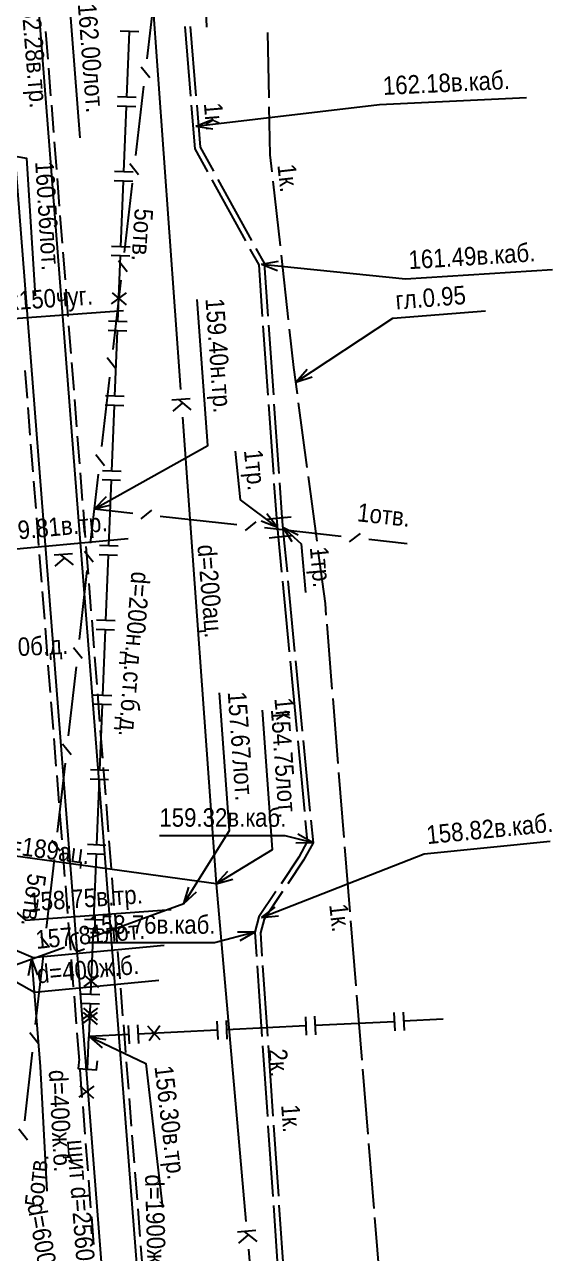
# Model space of a CAD drawing. Header units: metres. Extents: x -3947 to -3704, y 4976 to 6609.
# Drawn here: x -3831.5 to -3802.9, y 5616.9 to 5683.5 of the extents above; entities that cross this region are included whole.
import ezdxf
from ezdxf.enums import TextEntityAlignment as Align

# ---------------------------------------------------------------- set-up
doc = ezdxf.new("R2010")
doc.units = ezdxf.units.M
doc.header["$MEASUREMENT"] = 0
doc.linetypes.add('SHT', pattern=[2, 1.5, -0.5])
for name, color, linetype, lineweight in [('Водопровод', 7, 'Continuous', 25), ('Водосток', 7, 'Continuous', 25), ('Газопровод', 7, 'Continuous', 25), ('Кабель связи', 7, 'Continuous', 25), ('Кабель электрический', 7, 'Continuous', 25), ('Канализация самотёчная', 7, 'Continuous', 25)]:
    doc.layers.add(name, color=color, linetype=linetype, lineweight=lineweight)
doc.styles.add('Style-RUSSIAN_1251', font='RUSSIAN_1251.shx')
doc.styles.add('Style-RUSSIAN_1251 I 0.00000', font='RUSSIAN_1251.shx')

msp = doc.modelspace()

# ---------------------------------------------------------------- linework, layer by layer
at = {"layer": 'Водопровод', "linetype": 'Continuous', "flags": 128}
msp.add_lwpolyline([(-3843.651, 5672.114), (-3834.608, 5667.35), (-3826.159, 5667.959)], dxfattribs=at)
at = {"layer": 'Водосток', "linetype": 'Continuous'}
for p, q in [((-3822.88, 5635.824), (-3822.617, 5636.72)), ((-3822.88, 5635.824), (-3822.192, 5636.456)), ((-3827.945, 5633.983), (-3822.88, 5635.824)), ((-3834.42, 5631.63), (-3829.355, 5633.471)), ((-3831.131, 5632.825), (-3831.308, 5631.908)), ((-3831.131, 5632.825), (-3830.81, 5631.948))]:
    msp.add_line(p, q, dxfattribs=at)
at = {"layer": 'Водосток', "linetype": 'Continuous', "flags": 128}
for points in [[(-3826.503, 5691.052), (-3829.095, 5684.754), (-3828.515, 5677.315)], [(-3837.177, 5677.211), (-3831.399, 5676.221), (-3830.939, 5668.758)], [(-3822.88, 5635.824), (-3820.42, 5639.779), (-3820.96, 5647.25)], [(-3828.583, 5634.242), (-3828.843, 5634.147), (-3828.879, 5634.132), (-3828.905, 5634.115), (-3828.94, 5634.09), (-3828.968, 5634.061), (-3828.987, 5634.032), (-3829, 5633.995), (-3829.009, 5633.958), (-3829.006, 5633.93), (-3829.001, 5633.902), (-3828.801, 5633.352), (-3828.788, 5633.33), (-3828.775, 5633.313), (-3828.753, 5633.294), (-3828.732, 5633.282), (-3828.702, 5633.269), (-3828.672, 5633.258), (-3828.637, 5633.256), (-3828.588, 5633.257), (-3828.552, 5633.265), (-3828.261, 5633.371)], [(-3833.901, 5634.106), (-3831.049, 5632.897), (-3823.944, 5633.574)], [(-3831.131, 5632.825), (-3830.661, 5626.996), (-3830.309, 5620.239)], [(-3832.983, 5632.152), (-3830.975, 5631.026), (-3824.24, 5631.668)]]:
    msp.add_lwpolyline(points, dxfattribs=at)
at = {"layer": 'Газопровод', "linetype": 'Continuous'}
for p, q in [((-3825.326, 5683.055), (-3826.325, 5683.096)), ((-3825.968, 5679.523), (-3825.825, 5683.076)), ((-3825.469, 5679.503), (-3826.468, 5679.543)), ((-3825.489, 5679.003), (-3826.488, 5679.043)), ((-3826.132, 5675.471), (-3825.989, 5679.023)), ((-3825.632, 5675.45), (-3826.631, 5675.491)), ((-3825.652, 5674.951), (-3826.651, 5674.991)), ((-3826.295, 5671.418), (-3826.152, 5674.971)), ((-3825.795, 5671.398), (-3826.795, 5671.438)), ((-3825.816, 5670.899), (-3826.815, 5670.939)), ((-3826.458, 5667.366), (-3826.315, 5670.919)), ((-3826.794, 5668.32), (-3825.991, 5668.916)), ((-3826.772, 5668.92), (-3826.015, 5668.267)), ((-3825.979, 5666.846), (-3826.978, 5666.887)), ((-3825.959, 5667.346), (-3826.958, 5667.386)), ((-3826.622, 5663.314), (-3826.479, 5666.867)), ((-3826.142, 5662.794), (-3827.141, 5662.834)), ((-3826.122, 5663.294), (-3827.121, 5663.334)), ((-3826.785, 5659.262), (-3826.642, 5662.814)), ((-3826.306, 5658.742), (-3827.305, 5658.782)), ((-3826.285, 5659.241), (-3827.285, 5659.282)), ((-3826.948, 5655.209), (-3826.805, 5658.762)), ((-3826.449, 5655.189), (-3827.448, 5655.229)), ((-3826.469, 5654.69), (-3827.468, 5654.73)), ((-3827.112, 5651.157), (-3826.969, 5654.71)), ((-3826.612, 5651.137), (-3827.611, 5651.177)), ((-3826.632, 5650.637), (-3827.631, 5650.678)), ((-3827.275, 5647.105), (-3827.132, 5650.658)), ((-3826.775, 5647.085), (-3827.775, 5647.125)), ((-3826.796, 5646.585), (-3827.795, 5646.625)), ((-3827.438, 5643.053), (-3827.295, 5646.605)), ((-3826.939, 5643.032), (-3827.938, 5643.073)), ((-3826.959, 5642.533), (-3827.958, 5642.573)), ((-3827.602, 5639), (-3827.458, 5642.553)), ((-3827.102, 5638.98), (-3828.101, 5639.02)), ((-3827.122, 5638.481), (-3828.121, 5638.521)), ((-3827.765, 5634.948), (-3827.622, 5638.501)), ((-3827.265, 5634.928), (-3828.265, 5634.968)), ((-3827.286, 5634.428), (-3828.285, 5634.469)), ((-3827.928, 5630.896), (-3827.785, 5634.448)), ((-3828.285, 5631.332), (-3827.481, 5631.928)), ((-3828.263, 5631.931), (-3827.506, 5631.278)), ((-3827.429, 5630.876), (-3828.428, 5630.916)), ((-3827.449, 5630.376), (-3828.448, 5630.416)), ((-3828.349, 5629.566), (-3827.541, 5630.156)), ((-3828.322, 5630.165), (-3827.57, 5629.506)), ((-3828.02, 5628.62), (-3827.948, 5630.396)), ((-3828.361, 5629.323), (-3827.552, 5629.913)), ((-3828.334, 5629.922), (-3827.582, 5629.263)), ((-3821.099, 5629.457), (-3821.05, 5628.459)), ((-3820.599, 5629.482), (-3820.551, 5628.483)), ((-3816.302, 5629.691), (-3816.253, 5628.692)), ((-3815.803, 5629.715), (-3815.754, 5628.716)), ((-3811.505, 5629.925), (-3811.456, 5628.926)), ((-3811.006, 5629.949), (-3810.957, 5628.95)), ((-3808.833, 5629.554), (-3810.981, 5629.449)), ((-3825.896, 5629.224), (-3825.847, 5628.225)), ((-3825.396, 5629.248), (-3825.348, 5628.249)), ((-3821.074, 5628.958), (-3825.372, 5628.749)), ((-3824.17, 5628.433), (-3824.836, 5629.18)), ((-3824.77, 5628.402), (-3824.186, 5629.214)), ((-3816.278, 5629.192), (-3820.575, 5628.982)), ((-3811.481, 5629.425), (-3815.778, 5629.216)), ((-3828.105, 5626.852), (-3828.021, 5628.6)), ((-3825.871, 5628.725), (-3828.02, 5628.62)), ((-3828.02, 5628.62), (-3827.314, 5628.008)), ((-3828.02, 5628.62), (-3827.1, 5628.459)), ((-3828.552, 5625.341), (-3827.744, 5625.931)), ((-3828.525, 5625.94), (-3827.773, 5625.281))]:
    msp.add_line(p, q, dxfattribs=at)
at = {"layer": 'Газопровод', "linetype": 'Continuous', "flags": 128}
for points in [[(-3832.724, 5636.019), (-3831.466, 5634.931), (-3823.571, 5635.5)], [(-3828.02, 5628.62), (-3824.95, 5627.161), (-3824.039, 5619.357)], [(-3828.56, 5627.393), (-3828.603, 5626.895), (-3827.607, 5626.809), (-3827.564, 5627.307)]]:
    msp.add_lwpolyline(points, dxfattribs=at)
at = {"layer": 'Кабель связи', "linetype": 'Continuous'}
for p, q in [((-3824.867, 5681.607), (-3824.425, 5685.37)), ((-3824.722, 5680.568), (-3825.187, 5681.156)), ((-3825.484, 5676.353), (-3825.042, 5680.117)), ((-3825.339, 5675.314), (-3825.804, 5675.902)), ((-3826.101, 5671.099), (-3825.659, 5674.863)), ((-3825.956, 5670.06), (-3826.42, 5670.648)), ((-3826.717, 5665.845), (-3826.276, 5669.609)), ((-3826.573, 5664.806), (-3827.037, 5665.395)), ((-3827.334, 5660.592), (-3826.892, 5664.356)), ((-3827.189, 5659.553), (-3827.654, 5660.141)), ((-3827.73, 5657.22), (-3827.509, 5659.102)), ((-3827.73, 5657.22), (-3827.066, 5657.877)), ((-3827.73, 5657.22), (-3826.822, 5657.44)), ((-3827.942, 5655.356), (-3827.73, 5657.22)), ((-3827.73, 5657.22), (-3825.653, 5656.989)), ((-3825.2, 5656.672), (-3824.614, 5657.141)), ((-3824.162, 5656.824), (-3820.007, 5656.363)), ((-3819.554, 5656.046), (-3818.969, 5656.514)), ((-3818.516, 5656.197), (-3814.361, 5655.736)), ((-3813.908, 5655.419), (-3813.323, 5655.887)), ((-3812.87, 5655.57), (-3810.793, 5655.34)), ((-3827.793, 5654.318), (-3828.26, 5654.904)), ((-3828.535, 5650.138), (-3828.111, 5653.866)), ((-3828.387, 5649.099), (-3828.853, 5649.686)), ((-3829.129, 5644.919), (-3828.705, 5648.647)), ((-3828.98, 5643.881), (-3829.447, 5644.467)), ((-3829.722, 5639.701), (-3829.298, 5643.429)), ((-3829.573, 5638.663), (-3830.04, 5639.249)), ((-3830.315, 5634.483), (-3829.891, 5638.211)), ((-3830.167, 5633.444), (-3830.633, 5634.031)), ((-3830.909, 5629.264), (-3830.485, 5632.992)), ((-3830.76, 5628.226), (-3831.227, 5628.812)), ((-3831.502, 5624.046), (-3831.078, 5627.774)), ((-3831.353, 5623.008), (-3831.82, 5623.594))]:
    msp.add_line(p, q, dxfattribs=at)
at = {"layer": 'Кабель связи', "linetype": 'Continuous', "flags": 128}
for points in [[(-3827.73, 5657.22), (-3821.592, 5660.642), (-3822.164, 5668.563)], [(-3842.063, 5659.823), (-3833.344, 5654.913), (-3825.902, 5655.614)]]:
    msp.add_lwpolyline(points, dxfattribs=at)
at = {"layer": 'Кабель электрический', "linetype": 'Continuous'}
for p, q in [((-3822.834, 5683.347), (-3822.525, 5679.578)), ((-3822.535, 5683.358), (-3822.227, 5679.592)), ((-3818.267, 5679.495), (-3818.34, 5683.026)), ((-3822.242, 5677.949), (-3821.378, 5678.303)), ((-3822.242, 5677.949), (-3821.319, 5677.806)), ((-3821.367, 5675.043), (-3819.545, 5671.729)), ((-3821.042, 5675.068), (-3819.221, 5671.757)), ((-3817.655, 5671.462), (-3818.045, 5674.972)), ((-3817.209, 5667.455), (-3817.6, 5670.965)), ((-3818.686, 5670.477), (-3817.766, 5670.635)), ((-3818.686, 5670.477), (-3817.816, 5670.138)), ((-3818.6, 5667.139), (-3818.336, 5663.366)), ((-3818.304, 5667.162), (-3818.038, 5663.392)), ((-3816.817, 5664.081), (-3816.203, 5664.785)), ((-3816.817, 5664.081), (-3815.928, 5664.368)), ((-3818.301, 5662.868), (-3818.037, 5659.095)), ((-3818.003, 5662.893), (-3817.738, 5659.124)), ((-3816.201, 5659.455), (-3816.667, 5662.956)), ((-3815.669, 5655.458), (-3816.135, 5658.959)), ((-3818.002, 5658.596), (-3817.87, 5656.71)), ((-3817.703, 5658.625), (-3817.57, 5656.74)), ((-3817.82, 5656.205), (-3818.39, 5656.945)), ((-3818.368, 5656.661), (-3817.372, 5656.759)), ((-3818.068, 5656.696), (-3817.072, 5656.784)), ((-3817.82, 5656.205), (-3818.69, 5656.545)), ((-3817.525, 5656.23), (-3817.033, 5655.436)), ((-3817.525, 5656.23), (-3816.694, 5655.804)), ((-3818.268, 5655.651), (-3817.272, 5655.749)), ((-3817.978, 5655.676), (-3816.982, 5655.764)), ((-3817.77, 5655.7), (-3817.588, 5653.788)), ((-3817.48, 5655.72), (-3817.297, 5653.808)), ((-3817.541, 5653.29), (-3817.178, 5649.466)), ((-3817.249, 5653.31), (-3816.883, 5649.485)), ((-3814.846, 5647.44), (-3815.129, 5650.96)), ((-3817.13, 5648.968), (-3816.767, 5645.143)), ((-3816.835, 5648.987), (-3816.469, 5645.163)), ((-3814.523, 5643.421), (-3814.806, 5646.941)), ((-3816.719, 5644.646), (-3816.356, 5640.821)), ((-3816.421, 5644.665), (-3816.055, 5640.84)), ((-3814.199, 5639.402), (-3814.483, 5642.922)), ((-3815.89, 5639.12), (-3816.704, 5639.577)), ((-3815.89, 5639.12), (-3816.824, 5639.092)), ((-3813.876, 5635.383), (-3814.159, 5638.903)), ((-3818.681, 5635.067), (-3817.935, 5635.628)), ((-3818.681, 5635.067), (-3817.752, 5635.163)), ((-3813.553, 5631.364), (-3813.836, 5634.885)), ((-3819.04, 5634.27), (-3819.974, 5634.281)), ((-3819.04, 5634.27), (-3819.846, 5633.798)), ((-3818.916, 5632.451), (-3818.656, 5628.618)), ((-3818.62, 5632.474), (-3818.358, 5628.64)), ((-3813.229, 5627.345), (-3813.513, 5630.866)), ((-3818.324, 5628.141), (-3818.063, 5624.308)), ((-3818.622, 5628.119), (-3818.361, 5624.286)), ((-3812.906, 5623.326), (-3813.189, 5626.847)), ((-3818.328, 5623.787), (-3818.067, 5619.954)), ((-3818.029, 5623.809), (-3817.767, 5619.976)), ((-3812.583, 5619.307), (-3812.866, 5622.828)), ((-3817.733, 5619.477), (-3817.472, 5615.644)), ((-3818.033, 5619.456), (-3817.773, 5615.623)), ((-3812.259, 5615.289), (-3812.543, 5618.809))]:
    msp.add_line(p, q, dxfattribs=at)
at = {"layer": 'Кабель электрический', "linetype": 'Continuous', "flags": 128}
for points in [[(-3822.77, 5686.635), (-3821.773, 5685.95), (-3821.655, 5683.308)], [(-3822.242, 5677.949), (-3812.282, 5679.13), (-3804.32, 5679.512)], [(-3822.484, 5679.08), (-3822.29, 5676.72), (-3821.608, 5675.481)], [(-3822.187, 5679.094), (-3822, 5676.81), (-3821.283, 5675.507)], [(-3818.101, 5675.469), (-3818.203, 5676.39), (-3818.257, 5678.995)], [(-3819.304, 5671.291), (-3818.83, 5670.43), (-3818.635, 5667.638)], [(-3818.98, 5671.319), (-3818.54, 5670.52), (-3818.339, 5667.66)], [(-3818.686, 5670.477), (-3810.881, 5669.687), (-3802.925, 5670.186)], [(-3816.817, 5664.081), (-3811.57, 5667.545), (-3806.548, 5667.952)], [(-3816.733, 5663.452), (-3816.923, 5664.879), (-3817.154, 5666.958)], [(-3817.82, 5656.205), (-3819.82, 5657.705), (-3820.081, 5660.337)], [(-3817.87, 5656.71), (-3817.77, 5655.7)], [(-3817.57, 5656.74), (-3817.48, 5655.72)], [(-3817.525, 5656.23), (-3816.532, 5655.314), (-3816.299, 5652.68)], [(-3815.169, 5651.458), (-3815.22, 5652.087), (-3815.603, 5654.963)], [(-3816.309, 5640.323), (-3816.2, 5639.18), (-3816.65, 5638.34), (-3817.618, 5636.894)], [(-3816.007, 5640.343), (-3815.89, 5639.12), (-3816.4, 5638.18), (-3817.259, 5636.896)], [(-3815.89, 5639.12), (-3817.394, 5639.489), (-3824.209, 5639.489)], [(-3818.681, 5635.067), (-3809.871, 5638.523), (-3803.047, 5639.199)], [(-3817.897, 5636.479), (-3818.82, 5635.1), (-3819.04, 5634.27), (-3818.95, 5632.949)], [(-3817.537, 5636.48), (-3818.54, 5634.98), (-3818.74, 5634.24), (-3818.654, 5632.972)], [(-3819.04, 5634.27), (-3821.223, 5633.691), (-3828.045, 5633.691)]]:
    msp.add_lwpolyline(points, dxfattribs=at)
at = {"layer": 'Канализация самотёчная', "linetype": 'Continuous'}
for p, q in [((-3824.889, 5688.951), (-3823.064, 5663.673)), ((-3830.371, 5683.084), (-3830.254, 5681.589)), ((-3830.215, 5681.09), (-3830.098, 5679.595)), ((-3830.059, 5679.096), (-3829.942, 5677.601)), ((-3829.903, 5677.102), (-3829.786, 5675.607)), ((-3829.747, 5675.108), (-3829.63, 5673.613)), ((-3829.591, 5673.115), (-3829.474, 5671.619)), ((-3829.435, 5671.121), (-3829.318, 5669.625)), ((-3829.279, 5669.127), (-3829.162, 5667.631)), ((-3829.123, 5667.133), (-3829.006, 5665.637)), ((-3828.967, 5665.139), (-3828.85, 5663.643)), ((-3831.358, 5663.207), (-3831.475, 5664.703)), ((-3828.811, 5663.145), (-3828.694, 5661.65)), ((-3822.544, 5663.18), (-3823.532, 5663.109)), ((-3822.964, 5662.959), (-3823.488, 5662.511)), ((-3823.179, 5663.134), (-3822.5, 5662.581)), ((-3831.201, 5661.214), (-3831.319, 5662.709)), ((-3822.957, 5662.176), (-3821.132, 5636.898)), ((-3828.655, 5661.151), (-3828.538, 5659.656)), ((-3831.045, 5659.22), (-3831.162, 5660.715)), ((-3828.499, 5659.157), (-3828.382, 5657.662)), ((-3830.888, 5657.226), (-3831.006, 5658.721)), ((-3828.343, 5657.163), (-3828.226, 5655.668)), ((-3830.732, 5655.232), (-3830.849, 5656.727)), ((-3828.922, 5654.781), (-3829.909, 5654.703)), ((-3828.187, 5655.169), (-3828.07, 5653.674)), ((-3830.575, 5653.238), (-3830.693, 5654.734)), ((-3829.341, 5654.557), (-3829.863, 5654.105)), ((-3829.557, 5654.731), (-3828.875, 5654.182)), ((-3828.031, 5653.175), (-3827.914, 5651.68)), ((-3830.419, 5651.244), (-3830.536, 5652.74)), ((-3827.875, 5651.182), (-3827.758, 5649.686)), ((-3830.262, 5649.25), (-3830.379, 5650.746)), ((-3827.719, 5649.188), (-3827.602, 5647.692)), ((-3830.105, 5647.257), (-3830.223, 5648.752)), ((-3827.563, 5647.194), (-3827.446, 5645.698)), ((-3829.949, 5645.263), (-3830.066, 5646.758)), ((-3827.407, 5645.2), (-3827.29, 5643.704)), ((-3829.792, 5643.269), (-3829.91, 5644.764)), ((-3827.251, 5643.206), (-3827.135, 5641.71)), ((-3829.636, 5641.275), (-3829.753, 5642.77)), ((-3829.479, 5639.281), (-3829.596, 5640.777)), ((-3827.096, 5641.212), (-3826.979, 5639.717)), ((-3829.322, 5637.287), (-3829.44, 5638.783)), ((-3826.94, 5639.218), (-3826.823, 5637.723)), ((-3821.132, 5636.898), (-3834.247, 5638.698)), ((-3821.132, 5636.898), (-3820.494, 5637.58)), ((-3829.166, 5635.293), (-3829.283, 5636.789)), ((-3826.784, 5637.224), (-3826.667, 5635.729)), ((-3821.132, 5636.898), (-3820.233, 5637.153)), ((-3821.132, 5636.898), (-3819.52, 5618.591)), ((-3829.009, 5633.3), (-3829.127, 5634.795)), ((-3826.628, 5635.23), (-3826.511, 5633.735)), ((-3828.853, 5631.306), (-3828.97, 5632.801)), ((-3826.472, 5633.236), (-3826.355, 5631.741)), ((-3828.696, 5629.312), (-3828.814, 5630.807)), ((-3826.316, 5631.242), (-3826.199, 5629.747)), ((-3828.54, 5627.318), (-3828.657, 5628.813)), ((-3826.16, 5629.248), (-3826.043, 5627.753)), ((-3828.383, 5625.324), (-3828.5, 5626.82)), ((-3826.004, 5627.255), (-3825.887, 5625.759)), ((-3828.226, 5623.33), (-3828.344, 5624.826)), ((-3825.848, 5625.261), (-3825.731, 5623.765)), ((-3828.07, 5621.336), (-3828.187, 5622.832)), ((-3825.692, 5623.267), (-3825.575, 5621.771)), ((-3827.913, 5619.343), (-3828.031, 5620.838)), ((-3825.536, 5621.273), (-3825.419, 5619.777)), ((-3827.757, 5617.349), (-3827.874, 5618.844)), ((-3825.38, 5619.279), (-3825.263, 5617.784)), ((-3818.991, 5618.107), (-3819.978, 5618.02)), ((-3819.408, 5617.879), (-3819.925, 5617.423)), ((-3819.626, 5618.051), (-3818.939, 5617.509)), ((-3825.224, 5617.285), (-3825.107, 5615.79)), ((-3819.388, 5617.097), (-3817.776, 5598.79))]:
    msp.add_line(p, q, dxfattribs=at)
at = {"layer": 'Канализация самотёчная', "linetype": 'Continuous', "flags": 128}
for points in [[(-3837.665, 5748.229), (-3823.003, 5560.667)], [(-3835.771, 5748.377), (-3821.109, 5560.815)], [(-3821.132, 5636.898), (-3818.076, 5638.762), (-3818.621, 5646.311)]]:
    msp.add_lwpolyline(points, dxfattribs=at)

# ---------------------------------------------------------------- texts
at = {"layer": 'Водопровод', "linetype": 'Continuous', "style": 'Style-RUSSIAN_1251', "width": 0.899998}
msp.add_text('d=2х150чуг.', height=1, rotation=4.12127, dxfattribs=at).set_placement((-3834.487, 5668.813), align=Align.TOP_LEFT)
msp.add_text('d=150б.д.', height=1, rotation=2.74809, dxfattribs=at).set_placement((-3834.563, 5649.102))
at = {"layer": 'Водосток', "linetype": 'Continuous', "style": 'Style-RUSSIAN_1251', "width": 0.899998}
for s, rotation, p in [('162.00лот.', 274.45982, (-3827.632, 5684.642)), ('160.56лот.', 273.527, (-3829.938, 5676.085)), ('157.67лот.', 274.12825, (-3819.513, 5647.354)), ('157.81лот.', 5.44218, (-3830.962, 5634.361)), ('d=400ж.б.', 5.44218, (-3830.889, 5632.491)), ('d=400ж.б.', 272.97996, (-3829.201, 5626.846))]:
    msp.add_text(s, height=1, rotation=rotation, dxfattribs=at).set_placement(p, align=Align.TOP_LEFT)
msp.add_text('d=600ж.б.', height=1, rotation=280.18423, dxfattribs=at).set_placement((-3831.367, 5619.491))
at = {"layer": 'Газопровод', "linetype": 'Continuous', "style": 'Style-RUSSIAN_1251', "width": 0.899998}
for s, rotation, p in [('162.28в.тр.', 274.7152, (-3830.731, 5685.169)), ('158.75в.тр.', 4.12127, (-3831.346, 5636.394)), ('156.30в.тр.', 276.66241, (-3823.484, 5627.106))]:
    msp.add_text(s, height=1, rotation=rotation, dxfattribs=at).set_placement(p, align=Align.TOP_LEFT)
msp.add_text('d=200н.д.ст.б.д.', height=1, rotation=265.51175, dxfattribs=at).set_placement((-3825.715, 5653.842))
at = {"layer": 'Кабель связи', "linetype": 'Continuous', "style": 'Style-RUSSIAN_1251', "width": 0.899998}
for s, rotation, p in [('5отв.', 266.51125, (-3825.54, 5673.515)), ('1отв.', 353.8697, (-3813.531, 5656.544)), ('5отв.', 262.40334, (-3831.318, 5637.494)), ('5отв.', 83.80577, (-3830.515, 5619.367))]:
    msp.add_text(s, height=1, rotation=rotation, dxfattribs=at).set_placement(p)
for s, rotation, p in [('159.40н.тр.', 274.12825, (-3820.718, 5668.668)), ('159.81в.тр.', 5.38189, (-3833.261, 5656.427))]:
    msp.add_text(s, height=1, rotation=rotation, dxfattribs=at).set_placement(p, align=Align.TOP_LEFT)
at = {"layer": 'Кабель электрический', "linetype": 'Continuous', "style": 'Style-RUSSIAN_1251', "width": 0.9}
for s, rotation, p in [('162.18в.каб.', 2.7515, (-3812.129, 5680.639)), ('161.49в.каб.', 3.5899, (-3810.75, 5671.198)), ('гл.0.95', 4.6293, (-3811.463, 5669.008)), ('1тр.', 275.65442, (-3818.638, 5660.479)), ('1тр.', 275.0425, (-3815.068, 5655.217)), ('158.82в.каб.', 5.6567, (-3809.795, 5640.038))]:
    msp.add_text(s, height=1, rotation=rotation, dxfattribs=at).set_placement(p, align=Align.TOP_LEFT)
at = {"layer": 'Кабель электрический', "linetype": 'Continuous'}
for s, rotation, style, width, p in [('1к.', 274.673, 'Style-RUSSIAN_1251 I 0.00000', 0.9, (-3821.801, 5679.185)), ('1к.', 276.34707, 'Style-RUSSIAN_1251', 0.899998, (-3817.822, 5675.845)), ('1к.', 275.429, 'Style-RUSSIAN_1251 I 0.00000', 0.9, (-3817.985, 5646.94)), ('1к.', 276.34707, 'Style-RUSSIAN_1251', 0.899998, (-3815.015, 5635.763)), ('2к.', 273.90049, 'Style-RUSSIAN_1251 I 0.00000', 0.9, (-3818.298, 5627.922)), ('1к.', 273.9, 'Style-RUSSIAN_1251 I 0.00000', 0.9, (-3817.614, 5624.909))]:
    msp.add_text(s, height=1, rotation=rotation, dxfattribs=dict(at, style=style, width=width)).set_placement(p)
at = {"layer": 'Кабель электрический', "linetype": 'Continuous', "style": 'Style-RUSSIAN_1251', "width": 0.9}
for s, p in [('159.32в.каб.', (-3824.209, 5640.989)), ('158.76в.каб.', (-3828.045, 5635.191))]:
    msp.add_text(s, height=1, dxfattribs=at).set_placement(p, align=Align.TOP_LEFT)
at = {"layer": 'Канализация самотёчная', "linetype": 'Continuous', "style": 'Style-RUSSIAN_1251', "width": 0.899998}
for s, rotation, p in [('d=200ац.', 274.72786, (-3822.154, 5655.24)), ('d=189ац.', 352.39024, (-3833.073, 5638.618)), ('d=1900ж.б.', 271.53456, (-3824.989, 5621.138))]:
    msp.add_text(s, height=1, rotation=rotation, dxfattribs=at).set_placement(p)
msp.add_text('154.75лот.', height=1, rotation=274.12825, dxfattribs=at).set_placement((-3817.174, 5646.415), align=Align.TOP_LEFT)
at = {"layer": 'Канализация самотёчная', "linetype": 'SHT', "style": 'Style-RUSSIAN_1251', "width": 0.899998}
msp.add_text('щит d=2560', height=1, rotation=274.4903, dxfattribs=at).set_placement((-3829.219, 5622.996))

doc.saveas('drawing.dxf')
